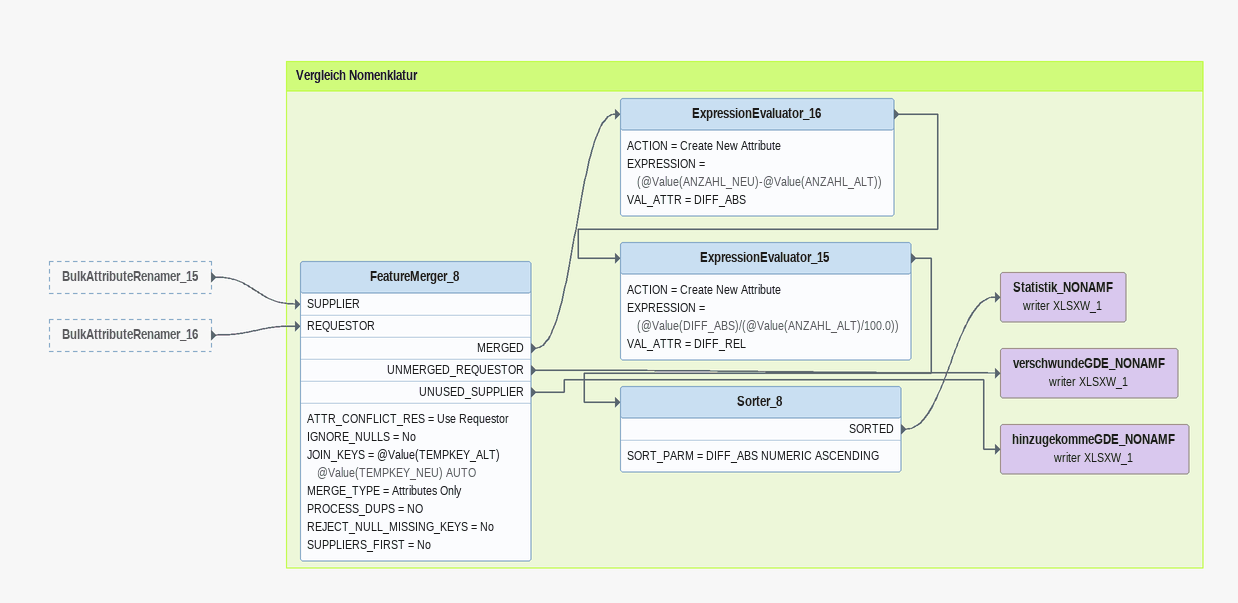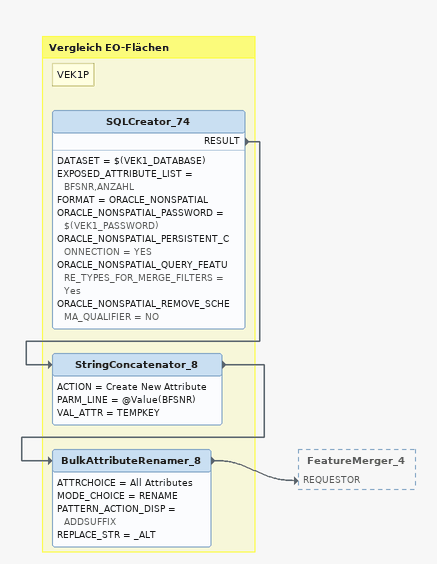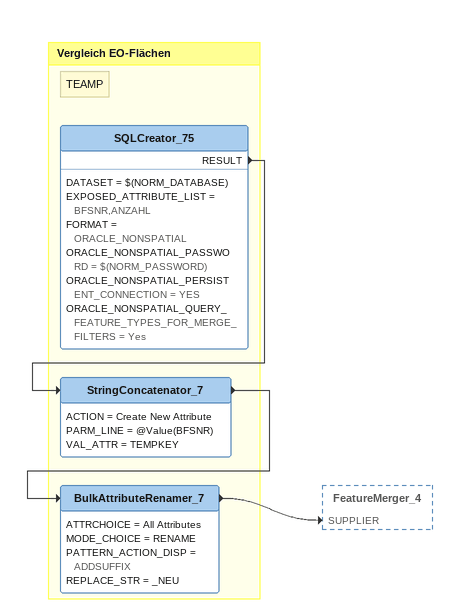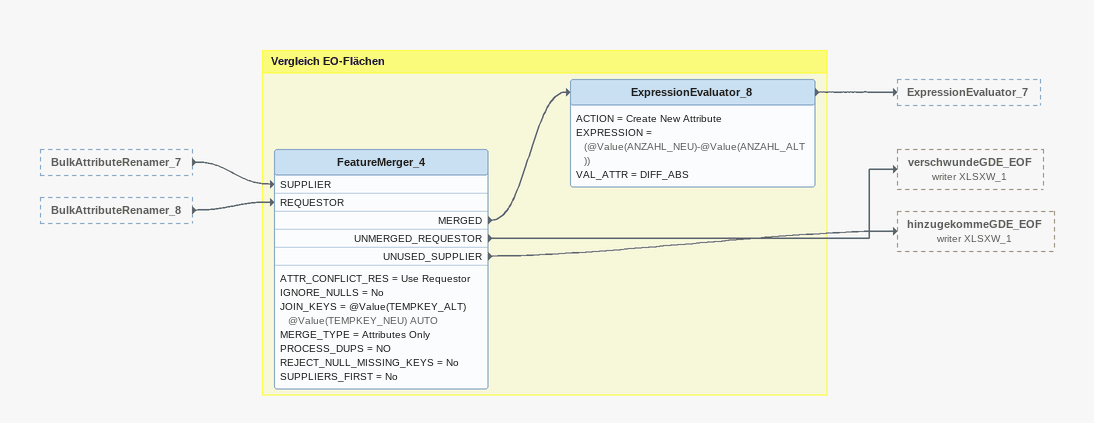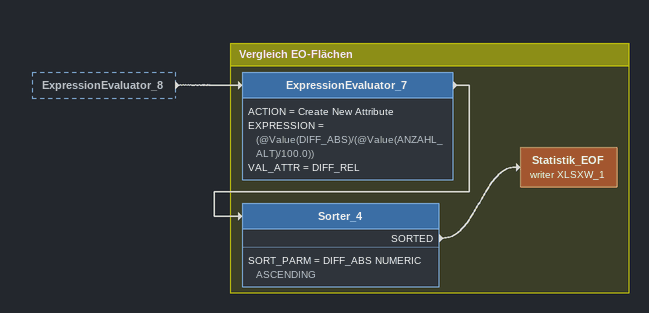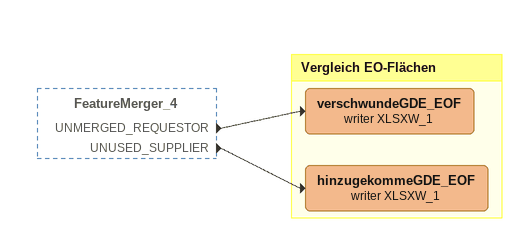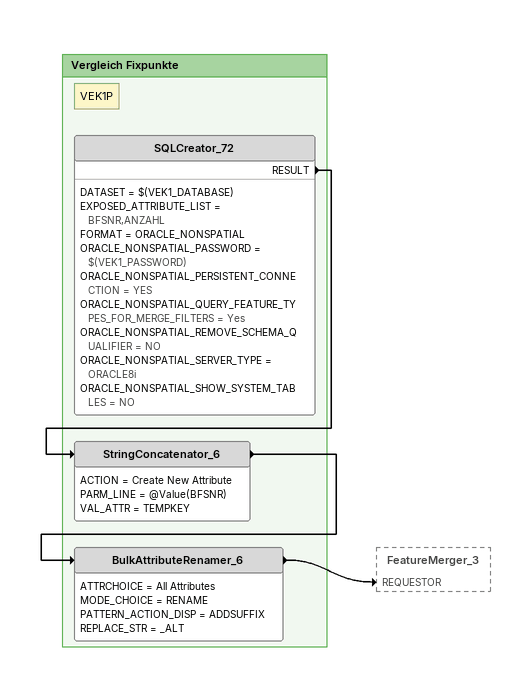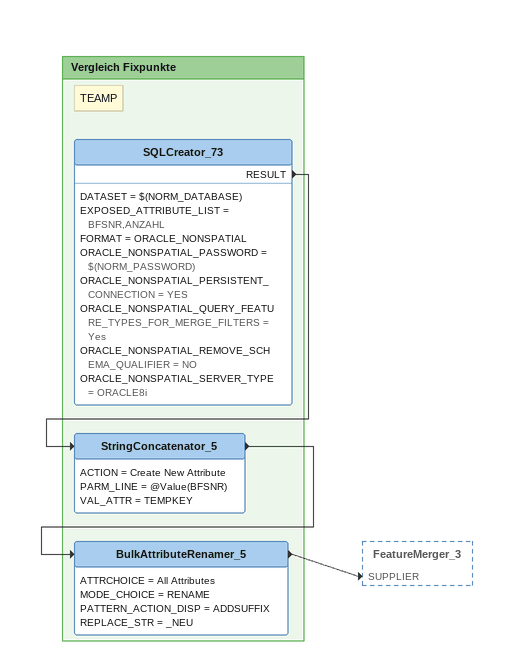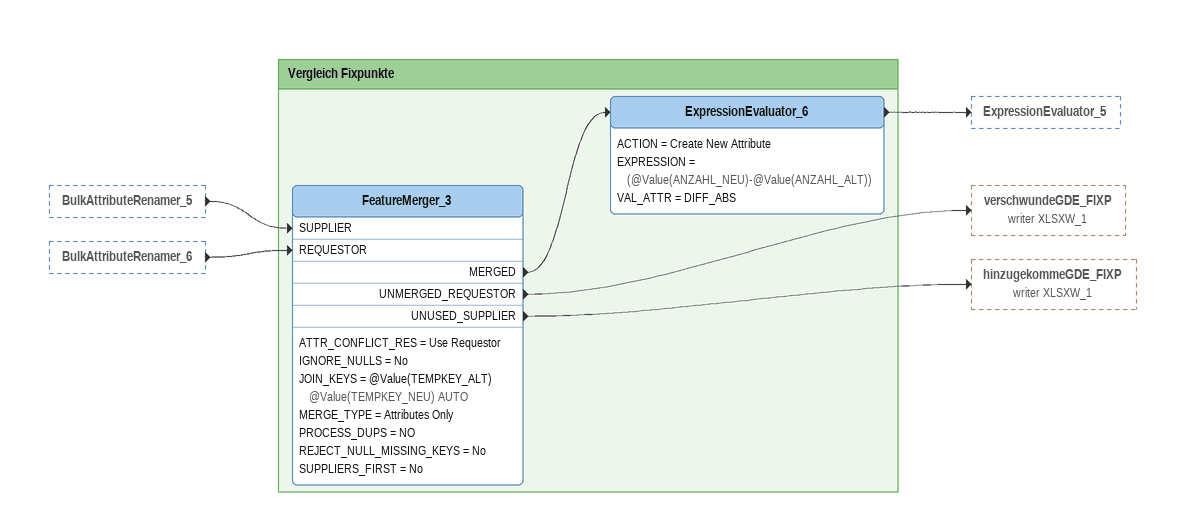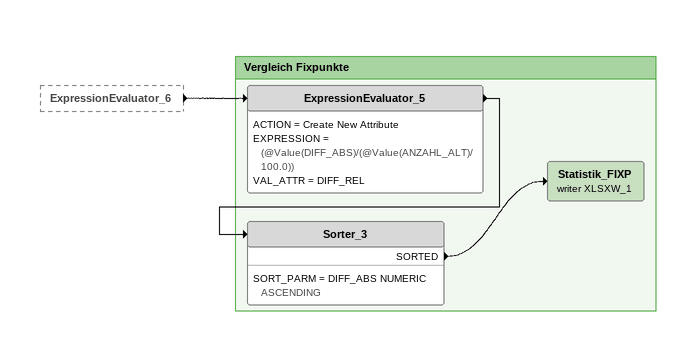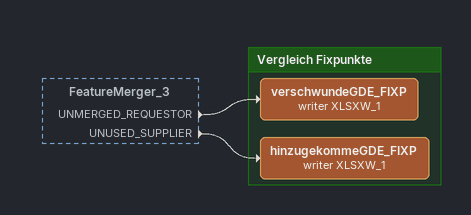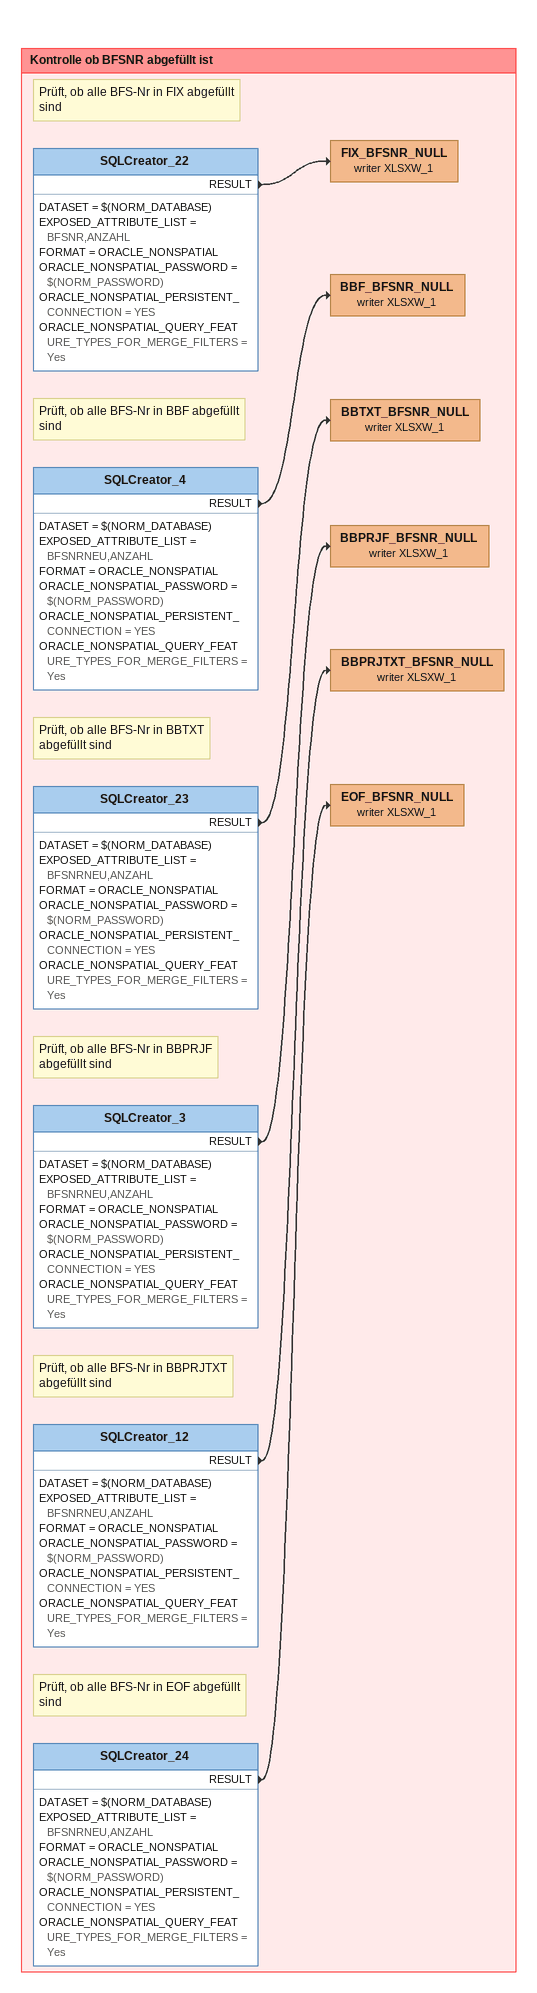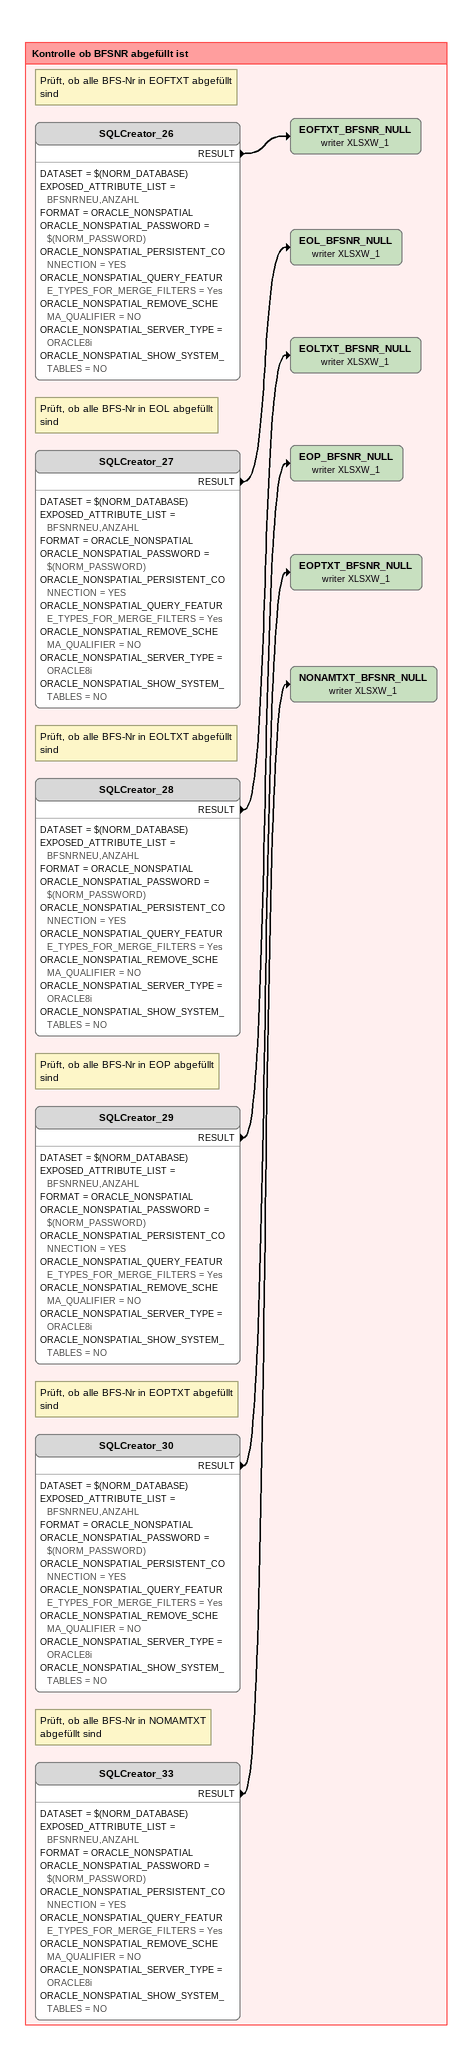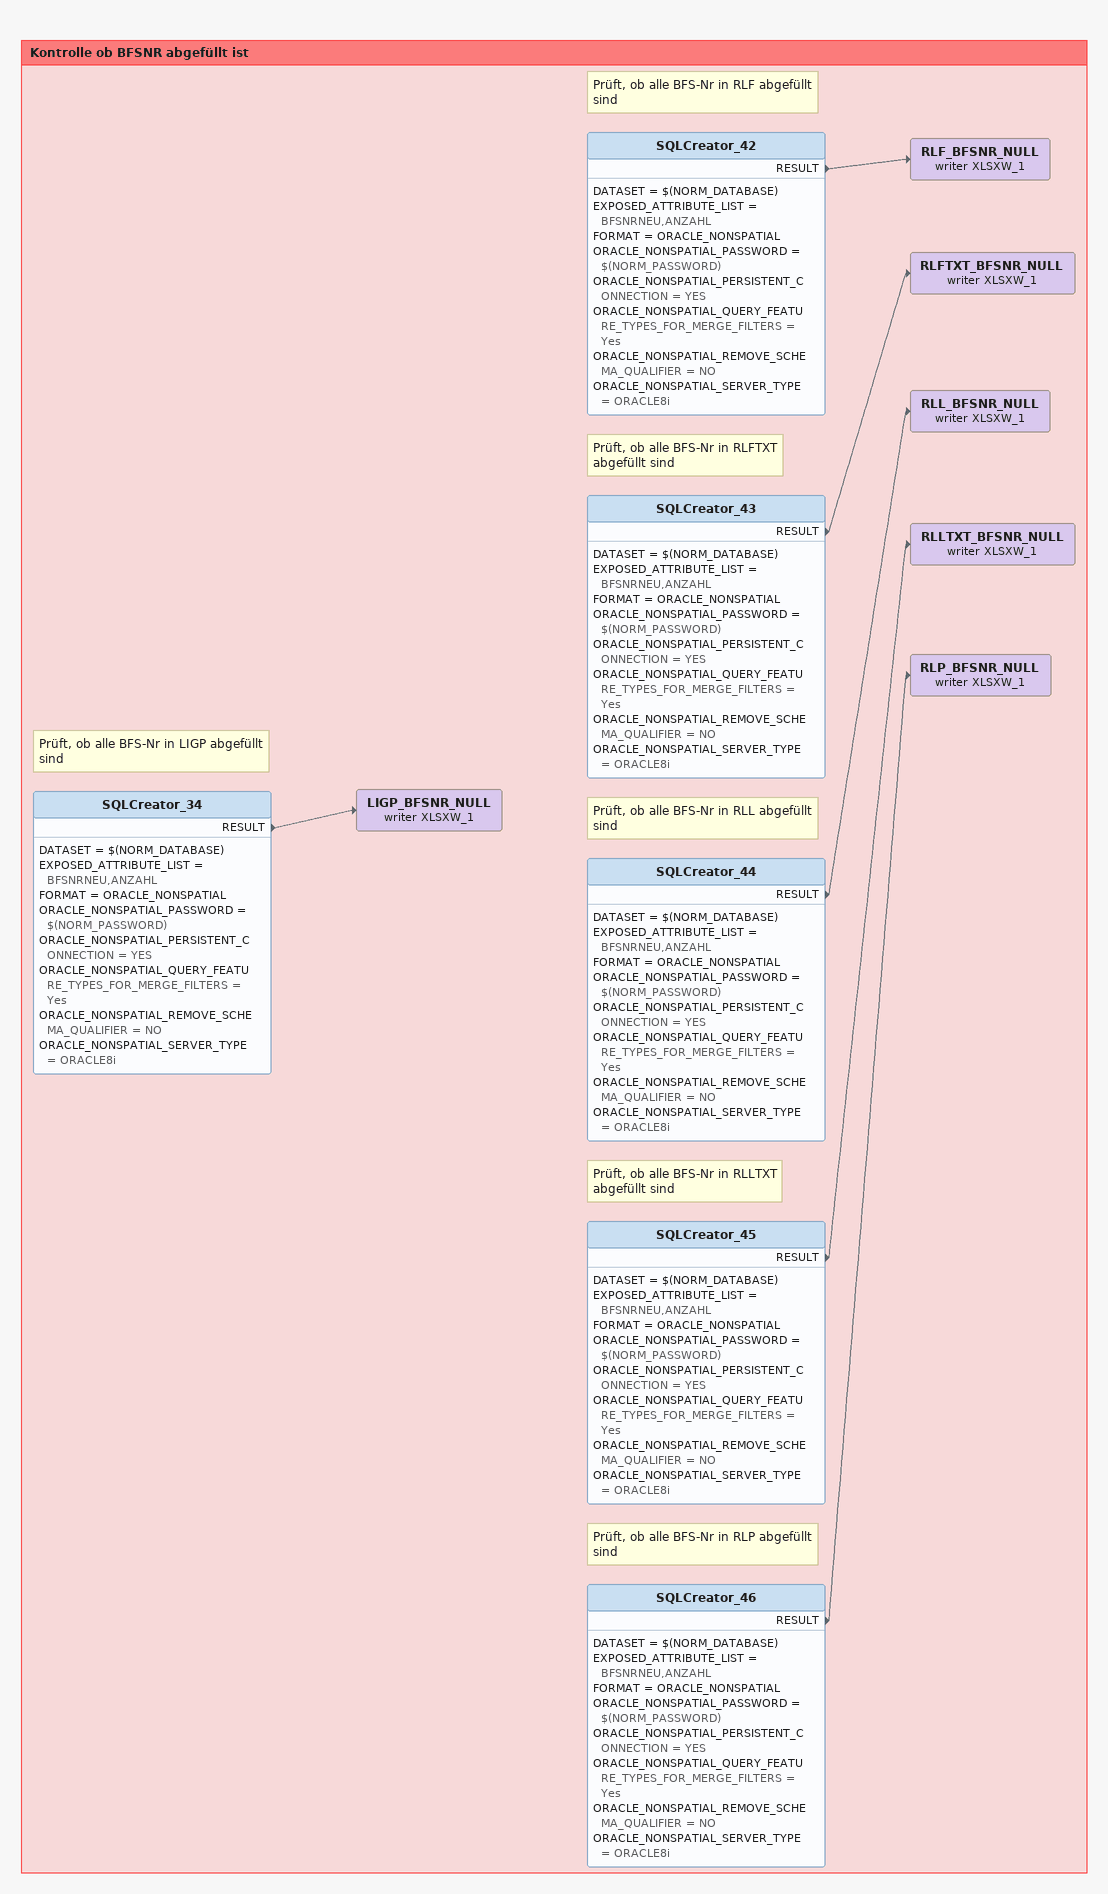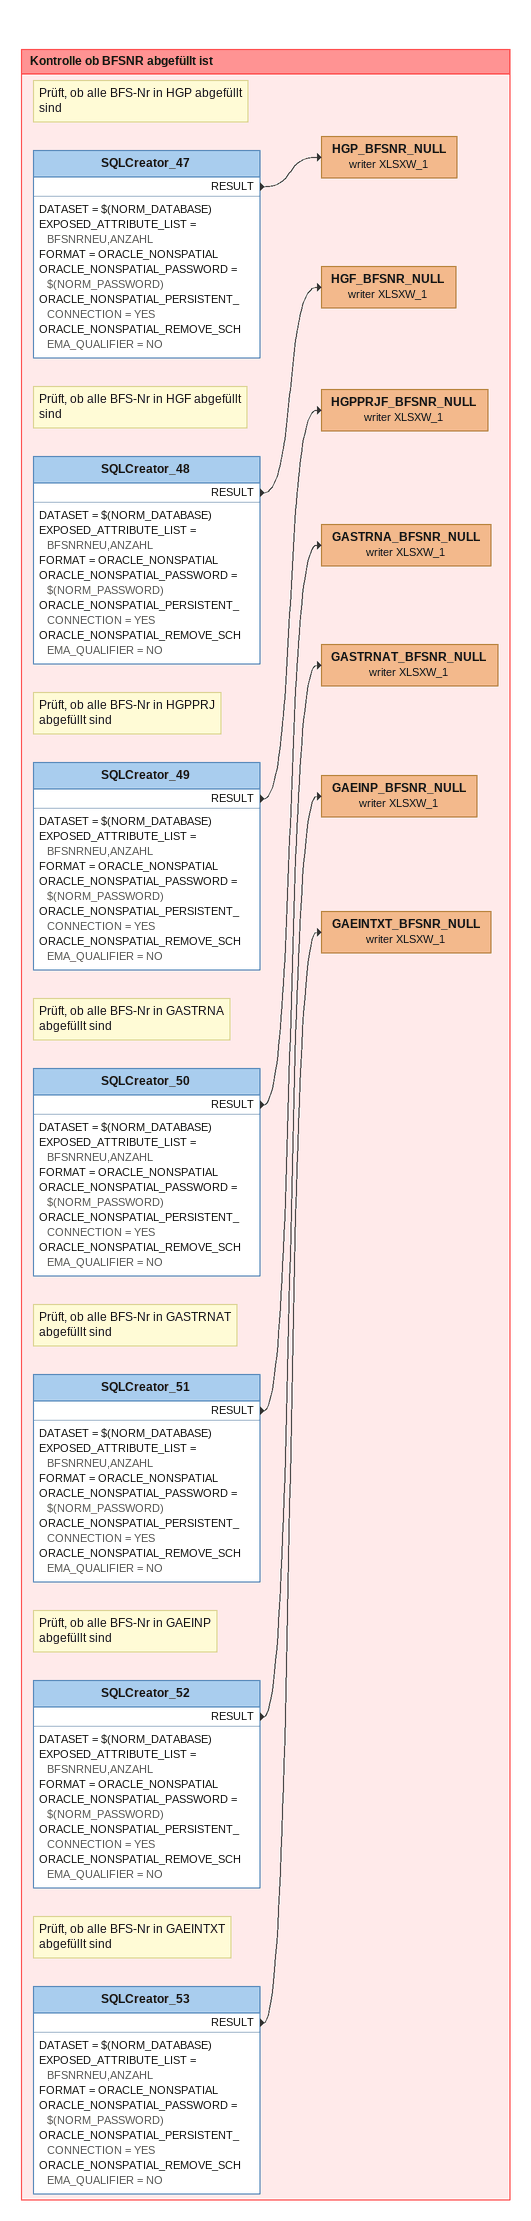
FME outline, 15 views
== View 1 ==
BulkAttributeRenamer_15 [outside]
    -> FeatureMerger_8 [SUPPLIER]
BulkAttributeRenamer_16 [outside]
    -> FeatureMerger_8 [REQUESTOR]

Bookmark: Vergleich Nomenklatur
FeatureMerger_8
    ATTR_CONFLICT_RES = Use Requestor
    IGNORE_NULLS = No
    JOIN_KEYS = @Value(TEMPKEY_ALT) @Value(TEMPKEY_NEU) AUTO
    MERGE_TYPE = Attributes Only
    PROCESS_DUPS = NO
    REJECT_NULL_MISSING_KEYS = No
    SUPPLIERS_FIRST = No
    MERGED -> ExpressionEvaluator_16
    UNMERGED_REQUESTOR -> verschwundeGDE_NONAMF (writer XLSXW_1)
    UNUSED_SUPPLIER -> hinzugekommeGDE_NONAMF (writer XLSXW_1)
ExpressionEvaluator_16
    ACTION = Create New Attribute
    EXPRESSION = (@Value(ANZAHL_NEU)-@Value(ANZAHL_ALT))
    VAL_ATTR = DIFF_ABS
    -> ExpressionEvaluator_15
ExpressionEvaluator_15
    ACTION = Create New Attribute
    EXPRESSION = (@Value(DIFF_ABS)/(@Value(ANZAHL_ALT)/100.0))
    VAL_ATTR = DIFF_REL
    -> Sorter_8
Sorter_8
    SORT_PARM = DIFF_ABS NUMERIC ASCENDING
    SORTED -> Statistik_NONAMF (writer XLSXW_1)
Statistik_NONAMF (writer XLSXW_1)
verschwundeGDE_NONAMF (writer XLSXW_1)
hinzugekommeGDE_NONAMF (writer XLSXW_1)

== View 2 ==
Bookmark: Vergleich EO-Flächen
Note: VEK1P
SQLCreator_74
    DATASET = $(VEK1_DATABASE)
    EXPOSED_ATTRIBUTE_LIST = BFSNR,ANZAHL
    FORMAT = ORACLE_NONSPATIAL
    ORACLE_NONSPATIAL_PASSWORD = $(VEK1_PASSWORD)
    ORACLE_NONSPATIAL_PERSISTENT_CONNECTION = YES
    ORACLE_NONSPATIAL_QUERY_FEATURE_TYPES_FOR_MERGE_FILTERS = Yes
    ORACLE_NONSPATIAL_REMOVE_SCHEMA_QUALIFIER = NO
    RESULT -> StringConcatenator_8
StringConcatenator_8
    ACTION = Create New Attribute
    PARM_LINE = @Value(BFSNR)
    VAL_ATTR = TEMPKEY
    -> BulkAttributeRenamer_8
BulkAttributeRenamer_8
    ATTRCHOICE = All Attributes
    MODE_CHOICE = RENAME
    PATTERN_ACTION_DISP = ADDSUFFIX
    REPLACE_STR = _ALT
    -> FeatureMerger_4 [REQUESTOR]

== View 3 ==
Bookmark: Vergleich EO-Flächen
Note: TEAMP
SQLCreator_75
    DATASET = $(NORM_DATABASE)
    EXPOSED_ATTRIBUTE_LIST = BFSNR,ANZAHL
    FORMAT = ORACLE_NONSPATIAL
    ORACLE_NONSPATIAL_PASSWORD = $(NORM_PASSWORD)
    ORACLE_NONSPATIAL_PERSISTENT_CONNECTION = YES
    ORACLE_NONSPATIAL_QUERY_FEATURE_TYPES_FOR_MERGE_FILTERS = Yes
    RESULT -> StringConcatenator_7
StringConcatenator_7
    ACTION = Create New Attribute
    PARM_LINE = @Value(BFSNR)
    VAL_ATTR = TEMPKEY
    -> BulkAttributeRenamer_7
BulkAttributeRenamer_7
    ATTRCHOICE = All Attributes
    MODE_CHOICE = RENAME
    PATTERN_ACTION_DISP = ADDSUFFIX
    REPLACE_STR = _NEU
    -> FeatureMerger_4 [SUPPLIER]

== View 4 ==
BulkAttributeRenamer_7 [outside]
    -> FeatureMerger_4 [SUPPLIER]
BulkAttributeRenamer_8 [outside]
    -> FeatureMerger_4 [REQUESTOR]

Bookmark: Vergleich EO-Flächen
FeatureMerger_4
    ATTR_CONFLICT_RES = Use Requestor
    IGNORE_NULLS = No
    JOIN_KEYS = @Value(TEMPKEY_ALT) @Value(TEMPKEY_NEU) AUTO
    MERGE_TYPE = Attributes Only
    PROCESS_DUPS = NO
    REJECT_NULL_MISSING_KEYS = No
    SUPPLIERS_FIRST = No
    MERGED -> ExpressionEvaluator_8
    UNMERGED_REQUESTOR -> verschwundeGDE_EOF (writer XLSXW_1)
    UNUSED_SUPPLIER -> hinzugekommeGDE_EOF (writer XLSXW_1)
ExpressionEvaluator_8
    ACTION = Create New Attribute
    EXPRESSION = (@Value(ANZAHL_NEU)-@Value(ANZAHL_ALT))
    VAL_ATTR = DIFF_ABS
    -> ExpressionEvaluator_7

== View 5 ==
ExpressionEvaluator_8 [outside]
    -> ExpressionEvaluator_7

Bookmark: Vergleich EO-Flächen
ExpressionEvaluator_7
    ACTION = Create New Attribute
    EXPRESSION = (@Value(DIFF_ABS)/(@Value(ANZAHL_ALT)/100.0))
    VAL_ATTR = DIFF_REL
    -> Sorter_4
Sorter_4
    SORT_PARM = DIFF_ABS NUMERIC ASCENDING
    SORTED -> Statistik_EOF (writer XLSXW_1)
Statistik_EOF (writer XLSXW_1)

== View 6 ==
FeatureMerger_4 [outside]
    UNMERGED_REQUESTOR -> verschwundeGDE_EOF (writer XLSXW_1)
    UNUSED_SUPPLIER -> hinzugekommeGDE_EOF (writer XLSXW_1)

Bookmark: Vergleich EO-Flächen
verschwundeGDE_EOF (writer XLSXW_1)
hinzugekommeGDE_EOF (writer XLSXW_1)

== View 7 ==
Bookmark: Vergleich Fixpunkte
Note: VEK1P
SQLCreator_72
    DATASET = $(VEK1_DATABASE)
    EXPOSED_ATTRIBUTE_LIST = BFSNR,ANZAHL
    FORMAT = ORACLE_NONSPATIAL
    ORACLE_NONSPATIAL_PASSWORD = $(VEK1_PASSWORD)
    ORACLE_NONSPATIAL_PERSISTENT_CONNECTION = YES
    ORACLE_NONSPATIAL_QUERY_FEATURE_TYPES_FOR_MERGE_FILTERS = Yes
    ORACLE_NONSPATIAL_REMOVE_SCHEMA_QUALIFIER = NO
    ORACLE_NONSPATIAL_SERVER_TYPE = ORACLE8i
    ORACLE_NONSPATIAL_SHOW_SYSTEM_TABLES = NO
    RESULT -> StringConcatenator_6
StringConcatenator_6
    ACTION = Create New Attribute
    PARM_LINE = @Value(BFSNR)
    VAL_ATTR = TEMPKEY
    -> BulkAttributeRenamer_6
BulkAttributeRenamer_6
    ATTRCHOICE = All Attributes
    MODE_CHOICE = RENAME
    PATTERN_ACTION_DISP = ADDSUFFIX
    REPLACE_STR = _ALT
    -> FeatureMerger_3 [REQUESTOR]

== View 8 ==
Bookmark: Vergleich Fixpunkte
Note: TEAMP
SQLCreator_73
    DATASET = $(NORM_DATABASE)
    EXPOSED_ATTRIBUTE_LIST = BFSNR,ANZAHL
    FORMAT = ORACLE_NONSPATIAL
    ORACLE_NONSPATIAL_PASSWORD = $(NORM_PASSWORD)
    ORACLE_NONSPATIAL_PERSISTENT_CONNECTION = YES
    ORACLE_NONSPATIAL_QUERY_FEATURE_TYPES_FOR_MERGE_FILTERS = Yes
    ORACLE_NONSPATIAL_REMOVE_SCHEMA_QUALIFIER = NO
    ORACLE_NONSPATIAL_SERVER_TYPE = ORACLE8i
    RESULT -> StringConcatenator_5
StringConcatenator_5
    ACTION = Create New Attribute
    PARM_LINE = @Value(BFSNR)
    VAL_ATTR = TEMPKEY
    -> BulkAttributeRenamer_5
BulkAttributeRenamer_5
    ATTRCHOICE = All Attributes
    MODE_CHOICE = RENAME
    PATTERN_ACTION_DISP = ADDSUFFIX
    REPLACE_STR = _NEU
    -> FeatureMerger_3 [SUPPLIER]

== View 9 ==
BulkAttributeRenamer_5 [outside]
    -> FeatureMerger_3 [SUPPLIER]
BulkAttributeRenamer_6 [outside]
    -> FeatureMerger_3 [REQUESTOR]

Bookmark: Vergleich Fixpunkte
FeatureMerger_3
    ATTR_CONFLICT_RES = Use Requestor
    IGNORE_NULLS = No
    JOIN_KEYS = @Value(TEMPKEY_ALT) @Value(TEMPKEY_NEU) AUTO
    MERGE_TYPE = Attributes Only
    PROCESS_DUPS = NO
    REJECT_NULL_MISSING_KEYS = No
    SUPPLIERS_FIRST = No
    MERGED -> ExpressionEvaluator_6
    UNMERGED_REQUESTOR -> verschwundeGDE_FIXP (writer XLSXW_1)
    UNUSED_SUPPLIER -> hinzugekommeGDE_FIXP (writer XLSXW_1)
ExpressionEvaluator_6
    ACTION = Create New Attribute
    EXPRESSION = (@Value(ANZAHL_NEU)-@Value(ANZAHL_ALT))
    VAL_ATTR = DIFF_ABS
    -> ExpressionEvaluator_5

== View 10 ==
ExpressionEvaluator_6 [outside]
    -> ExpressionEvaluator_5

Bookmark: Vergleich Fixpunkte
ExpressionEvaluator_5
    ACTION = Create New Attribute
    EXPRESSION = (@Value(DIFF_ABS)/(@Value(ANZAHL_ALT)/100.0))
    VAL_ATTR = DIFF_REL
    -> Sorter_3
Sorter_3
    SORT_PARM = DIFF_ABS NUMERIC ASCENDING
    SORTED -> Statistik_FIXP (writer XLSXW_1)
Statistik_FIXP (writer XLSXW_1)

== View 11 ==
FeatureMerger_3 [outside]
    UNMERGED_REQUESTOR -> verschwundeGDE_FIXP (writer XLSXW_1)
    UNUSED_SUPPLIER -> hinzugekommeGDE_FIXP (writer XLSXW_1)

Bookmark: Vergleich Fixpunkte
verschwundeGDE_FIXP (writer XLSXW_1)
hinzugekommeGDE_FIXP (writer XLSXW_1)

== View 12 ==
Bookmark: Kontrolle ob BFSNR abgefüllt ist
Note: Prüft, ob alle BFS-Nr in FIX abgefüllt sind
SQLCreator_22
    DATASET = $(NORM_DATABASE)
    EXPOSED_ATTRIBUTE_LIST = BFSNR,ANZAHL
    FORMAT = ORACLE_NONSPATIAL
    ORACLE_NONSPATIAL_PASSWORD = $(NORM_PASSWORD)
    ORACLE_NONSPATIAL_PERSISTENT_CONNECTION = YES
    ORACLE_NONSPATIAL_QUERY_FEATURE_TYPES_FOR_MERGE_FILTERS = Yes
    RESULT -> FIX_BFSNR_NULL (writer XLSXW_1)
FIX_BFSNR_NULL (writer XLSXW_1)
Note: Prüft, ob alle BFS-Nr in BBF abgefüllt sind
SQLCreator_4
    DATASET = $(NORM_DATABASE)
    EXPOSED_ATTRIBUTE_LIST = BFSNRNEU,ANZAHL
    FORMAT = ORACLE_NONSPATIAL
    ORACLE_NONSPATIAL_PASSWORD = $(NORM_PASSWORD)
    ORACLE_NONSPATIAL_PERSISTENT_CONNECTION = YES
    ORACLE_NONSPATIAL_QUERY_FEATURE_TYPES_FOR_MERGE_FILTERS = Yes
    RESULT -> BBF_BFSNR_NULL (writer XLSXW_1)
BBF_BFSNR_NULL (writer XLSXW_1)
Note: Prüft, ob alle BFS-Nr in BBTXT abgefüllt sind
SQLCreator_23
    DATASET = $(NORM_DATABASE)
    EXPOSED_ATTRIBUTE_LIST = BFSNRNEU,ANZAHL
    FORMAT = ORACLE_NONSPATIAL
    ORACLE_NONSPATIAL_PASSWORD = $(NORM_PASSWORD)
    ORACLE_NONSPATIAL_PERSISTENT_CONNECTION = YES
    ORACLE_NONSPATIAL_QUERY_FEATURE_TYPES_FOR_MERGE_FILTERS = Yes
    RESULT -> BBTXT_BFSNR_NULL (writer XLSXW_1)
BBTXT_BFSNR_NULL (writer XLSXW_1)
Note: Prüft, ob alle BFS-Nr in BBPRJF abgefüllt sind
SQLCreator_3
    DATASET = $(NORM_DATABASE)
    EXPOSED_ATTRIBUTE_LIST = BFSNRNEU,ANZAHL
    FORMAT = ORACLE_NONSPATIAL
    ORACLE_NONSPATIAL_PASSWORD = $(NORM_PASSWORD)
    ORACLE_NONSPATIAL_PERSISTENT_CONNECTION = YES
    ORACLE_NONSPATIAL_QUERY_FEATURE_TYPES_FOR_MERGE_FILTERS = Yes
    RESULT -> BBPRJF_BFSNR_NULL (writer XLSXW_1)
BBPRJF_BFSNR_NULL (writer XLSXW_1)
Note: Prüft, ob alle BFS-Nr in BBPRJTXT abgefüllt sind
SQLCreator_12
    DATASET = $(NORM_DATABASE)
    EXPOSED_ATTRIBUTE_LIST = BFSNRNEU,ANZAHL
    FORMAT = ORACLE_NONSPATIAL
    ORACLE_NONSPATIAL_PASSWORD = $(NORM_PASSWORD)
    ORACLE_NONSPATIAL_PERSISTENT_CONNECTION = YES
    ORACLE_NONSPATIAL_QUERY_FEATURE_TYPES_FOR_MERGE_FILTERS = Yes
    RESULT -> BBPRJTXT_BFSNR_NULL (writer XLSXW_1)
BBPRJTXT_BFSNR_NULL (writer XLSXW_1)
Note: Prüft, ob alle BFS-Nr in EOF abgefüllt sind
SQLCreator_24
    DATASET = $(NORM_DATABASE)
    EXPOSED_ATTRIBUTE_LIST = BFSNRNEU,ANZAHL
    FORMAT = ORACLE_NONSPATIAL
    ORACLE_NONSPATIAL_PASSWORD = $(NORM_PASSWORD)
    ORACLE_NONSPATIAL_PERSISTENT_CONNECTION = YES
    ORACLE_NONSPATIAL_QUERY_FEATURE_TYPES_FOR_MERGE_FILTERS = Yes
    RESULT -> EOF_BFSNR_NULL (writer XLSXW_1)
EOF_BFSNR_NULL (writer XLSXW_1)

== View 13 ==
Bookmark: Kontrolle ob BFSNR abgefüllt ist
Note: Prüft, ob alle BFS-Nr in EOFTXT abgefüllt sind
SQLCreator_26
    DATASET = $(NORM_DATABASE)
    EXPOSED_ATTRIBUTE_LIST = BFSNRNEU,ANZAHL
    FORMAT = ORACLE_NONSPATIAL
    ORACLE_NONSPATIAL_PASSWORD = $(NORM_PASSWORD)
    ORACLE_NONSPATIAL_PERSISTENT_CONNECTION = YES
    ORACLE_NONSPATIAL_QUERY_FEATURE_TYPES_FOR_MERGE_FILTERS = Yes
    ORACLE_NONSPATIAL_REMOVE_SCHEMA_QUALIFIER = NO
    ORACLE_NONSPATIAL_SERVER_TYPE = ORACLE8i
    ORACLE_NONSPATIAL_SHOW_SYSTEM_TABLES = NO
    RESULT -> EOFTXT_BFSNR_NULL (writer XLSXW_1)
EOFTXT_BFSNR_NULL (writer XLSXW_1)
Note: Prüft, ob alle BFS-Nr in EOL abgefüllt sind
SQLCreator_27
    DATASET = $(NORM_DATABASE)
    EXPOSED_ATTRIBUTE_LIST = BFSNRNEU,ANZAHL
    FORMAT = ORACLE_NONSPATIAL
    ORACLE_NONSPATIAL_PASSWORD = $(NORM_PASSWORD)
    ORACLE_NONSPATIAL_PERSISTENT_CONNECTION = YES
    ORACLE_NONSPATIAL_QUERY_FEATURE_TYPES_FOR_MERGE_FILTERS = Yes
    ORACLE_NONSPATIAL_REMOVE_SCHEMA_QUALIFIER = NO
    ORACLE_NONSPATIAL_SERVER_TYPE = ORACLE8i
    ORACLE_NONSPATIAL_SHOW_SYSTEM_TABLES = NO
    RESULT -> EOL_BFSNR_NULL (writer XLSXW_1)
EOL_BFSNR_NULL (writer XLSXW_1)
Note: Prüft, ob alle BFS-Nr in EOLTXT abgefüllt sind
SQLCreator_28
    DATASET = $(NORM_DATABASE)
    EXPOSED_ATTRIBUTE_LIST = BFSNRNEU,ANZAHL
    FORMAT = ORACLE_NONSPATIAL
    ORACLE_NONSPATIAL_PASSWORD = $(NORM_PASSWORD)
    ORACLE_NONSPATIAL_PERSISTENT_CONNECTION = YES
    ORACLE_NONSPATIAL_QUERY_FEATURE_TYPES_FOR_MERGE_FILTERS = Yes
    ORACLE_NONSPATIAL_REMOVE_SCHEMA_QUALIFIER = NO
    ORACLE_NONSPATIAL_SERVER_TYPE = ORACLE8i
    ORACLE_NONSPATIAL_SHOW_SYSTEM_TABLES = NO
    RESULT -> EOLTXT_BFSNR_NULL (writer XLSXW_1)
EOLTXT_BFSNR_NULL (writer XLSXW_1)
Note: Prüft, ob alle BFS-Nr in EOP abgefüllt sind
SQLCreator_29
    DATASET = $(NORM_DATABASE)
    EXPOSED_ATTRIBUTE_LIST = BFSNRNEU,ANZAHL
    FORMAT = ORACLE_NONSPATIAL
    ORACLE_NONSPATIAL_PASSWORD = $(NORM_PASSWORD)
    ORACLE_NONSPATIAL_PERSISTENT_CONNECTION = YES
    ORACLE_NONSPATIAL_QUERY_FEATURE_TYPES_FOR_MERGE_FILTERS = Yes
    ORACLE_NONSPATIAL_REMOVE_SCHEMA_QUALIFIER = NO
    ORACLE_NONSPATIAL_SERVER_TYPE = ORACLE8i
    ORACLE_NONSPATIAL_SHOW_SYSTEM_TABLES = NO
    RESULT -> EOP_BFSNR_NULL (writer XLSXW_1)
EOP_BFSNR_NULL (writer XLSXW_1)
Note: Prüft, ob alle BFS-Nr in EOPTXT abgefüllt sind
SQLCreator_30
    DATASET = $(NORM_DATABASE)
    EXPOSED_ATTRIBUTE_LIST = BFSNRNEU,ANZAHL
    FORMAT = ORACLE_NONSPATIAL
    ORACLE_NONSPATIAL_PASSWORD = $(NORM_PASSWORD)
    ORACLE_NONSPATIAL_PERSISTENT_CONNECTION = YES
    ORACLE_NONSPATIAL_QUERY_FEATURE_TYPES_FOR_MERGE_FILTERS = Yes
    ORACLE_NONSPATIAL_REMOVE_SCHEMA_QUALIFIER = NO
    ORACLE_NONSPATIAL_SERVER_TYPE = ORACLE8i
    ORACLE_NONSPATIAL_SHOW_SYSTEM_TABLES = NO
    RESULT -> EOPTXT_BFSNR_NULL (writer XLSXW_1)
EOPTXT_BFSNR_NULL (writer XLSXW_1)
Note: Prüft, ob alle BFS-Nr in NOMAMTXT abgefüllt sind
SQLCreator_33
    DATASET = $(NORM_DATABASE)
    EXPOSED_ATTRIBUTE_LIST = BFSNRNEU,ANZAHL
    FORMAT = ORACLE_NONSPATIAL
    ORACLE_NONSPATIAL_PASSWORD = $(NORM_PASSWORD)
    ORACLE_NONSPATIAL_PERSISTENT_CONNECTION = YES
    ORACLE_NONSPATIAL_QUERY_FEATURE_TYPES_FOR_MERGE_FILTERS = Yes
    ORACLE_NONSPATIAL_REMOVE_SCHEMA_QUALIFIER = NO
    ORACLE_NONSPATIAL_SERVER_TYPE = ORACLE8i
    ORACLE_NONSPATIAL_SHOW_SYSTEM_TABLES = NO
    RESULT -> NONAMTXT_BFSNR_NULL (writer XLSXW_1)
NONAMTXT_BFSNR_NULL (writer XLSXW_1)

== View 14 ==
Bookmark: Kontrolle ob BFSNR abgefüllt ist
Note: Prüft, ob alle BFS-Nr in LIGP abgefüllt sind
SQLCreator_34
    DATASET = $(NORM_DATABASE)
    EXPOSED_ATTRIBUTE_LIST = BFSNRNEU,ANZAHL
    FORMAT = ORACLE_NONSPATIAL
    ORACLE_NONSPATIAL_PASSWORD = $(NORM_PASSWORD)
    ORACLE_NONSPATIAL_PERSISTENT_CONNECTION = YES
    ORACLE_NONSPATIAL_QUERY_FEATURE_TYPES_FOR_MERGE_FILTERS = Yes
    ORACLE_NONSPATIAL_REMOVE_SCHEMA_QUALIFIER = NO
    ORACLE_NONSPATIAL_SERVER_TYPE = ORACLE8i
    RESULT -> LIGP_BFSNR_NULL (writer XLSXW_1)
LIGP_BFSNR_NULL (writer XLSXW_1)
Note: Prüft, ob alle BFS-Nr in RLF abgefüllt sind
SQLCreator_42
    DATASET = $(NORM_DATABASE)
    EXPOSED_ATTRIBUTE_LIST = BFSNRNEU,ANZAHL
    FORMAT = ORACLE_NONSPATIAL
    ORACLE_NONSPATIAL_PASSWORD = $(NORM_PASSWORD)
    ORACLE_NONSPATIAL_PERSISTENT_CONNECTION = YES
    ORACLE_NONSPATIAL_QUERY_FEATURE_TYPES_FOR_MERGE_FILTERS = Yes
    ORACLE_NONSPATIAL_REMOVE_SCHEMA_QUALIFIER = NO
    ORACLE_NONSPATIAL_SERVER_TYPE = ORACLE8i
    RESULT -> RLF_BFSNR_NULL (writer XLSXW_1)
RLF_BFSNR_NULL (writer XLSXW_1)
Note: Prüft, ob alle BFS-Nr in RLFTXT abgefüllt sind
SQLCreator_43
    DATASET = $(NORM_DATABASE)
    EXPOSED_ATTRIBUTE_LIST = BFSNRNEU,ANZAHL
    FORMAT = ORACLE_NONSPATIAL
    ORACLE_NONSPATIAL_PASSWORD = $(NORM_PASSWORD)
    ORACLE_NONSPATIAL_PERSISTENT_CONNECTION = YES
    ORACLE_NONSPATIAL_QUERY_FEATURE_TYPES_FOR_MERGE_FILTERS = Yes
    ORACLE_NONSPATIAL_REMOVE_SCHEMA_QUALIFIER = NO
    ORACLE_NONSPATIAL_SERVER_TYPE = ORACLE8i
    RESULT -> RLFTXT_BFSNR_NULL (writer XLSXW_1)
RLFTXT_BFSNR_NULL (writer XLSXW_1)
Note: Prüft, ob alle BFS-Nr in RLL abgefüllt sind
SQLCreator_44
    DATASET = $(NORM_DATABASE)
    EXPOSED_ATTRIBUTE_LIST = BFSNRNEU,ANZAHL
    FORMAT = ORACLE_NONSPATIAL
    ORACLE_NONSPATIAL_PASSWORD = $(NORM_PASSWORD)
    ORACLE_NONSPATIAL_PERSISTENT_CONNECTION = YES
    ORACLE_NONSPATIAL_QUERY_FEATURE_TYPES_FOR_MERGE_FILTERS = Yes
    ORACLE_NONSPATIAL_REMOVE_SCHEMA_QUALIFIER = NO
    ORACLE_NONSPATIAL_SERVER_TYPE = ORACLE8i
    RESULT -> RLL_BFSNR_NULL (writer XLSXW_1)
RLL_BFSNR_NULL (writer XLSXW_1)
Note: Prüft, ob alle BFS-Nr in RLLTXT abgefüllt sind
SQLCreator_45
    DATASET = $(NORM_DATABASE)
    EXPOSED_ATTRIBUTE_LIST = BFSNRNEU,ANZAHL
    FORMAT = ORACLE_NONSPATIAL
    ORACLE_NONSPATIAL_PASSWORD = $(NORM_PASSWORD)
    ORACLE_NONSPATIAL_PERSISTENT_CONNECTION = YES
    ORACLE_NONSPATIAL_QUERY_FEATURE_TYPES_FOR_MERGE_FILTERS = Yes
    ORACLE_NONSPATIAL_REMOVE_SCHEMA_QUALIFIER = NO
    ORACLE_NONSPATIAL_SERVER_TYPE = ORACLE8i
    RESULT -> RLLTXT_BFSNR_NULL (writer XLSXW_1)
RLLTXT_BFSNR_NULL (writer XLSXW_1)
Note: Prüft, ob alle BFS-Nr in RLP abgefüllt sind
SQLCreator_46
    DATASET = $(NORM_DATABASE)
    EXPOSED_ATTRIBUTE_LIST = BFSNRNEU,ANZAHL
    FORMAT = ORACLE_NONSPATIAL
    ORACLE_NONSPATIAL_PASSWORD = $(NORM_PASSWORD)
    ORACLE_NONSPATIAL_PERSISTENT_CONNECTION = YES
    ORACLE_NONSPATIAL_QUERY_FEATURE_TYPES_FOR_MERGE_FILTERS = Yes
    ORACLE_NONSPATIAL_REMOVE_SCHEMA_QUALIFIER = NO
    ORACLE_NONSPATIAL_SERVER_TYPE = ORACLE8i
    RESULT -> RLP_BFSNR_NULL (writer XLSXW_1)
RLP_BFSNR_NULL (writer XLSXW_1)

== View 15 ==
Bookmark: Kontrolle ob BFSNR abgefüllt ist
Note: Prüft, ob alle BFS-Nr in HGP abgefüllt sind
SQLCreator_47
    DATASET = $(NORM_DATABASE)
    EXPOSED_ATTRIBUTE_LIST = BFSNRNEU,ANZAHL
    FORMAT = ORACLE_NONSPATIAL
    ORACLE_NONSPATIAL_PASSWORD = $(NORM_PASSWORD)
    ORACLE_NONSPATIAL_PERSISTENT_CONNECTION = YES
    ORACLE_NONSPATIAL_REMOVE_SCHEMA_QUALIFIER = NO
    RESULT -> HGP_BFSNR_NULL (writer XLSXW_1)
HGP_BFSNR_NULL (writer XLSXW_1)
Note: Prüft, ob alle BFS-Nr in HGF abgefüllt sind
SQLCreator_48
    DATASET = $(NORM_DATABASE)
    EXPOSED_ATTRIBUTE_LIST = BFSNRNEU,ANZAHL
    FORMAT = ORACLE_NONSPATIAL
    ORACLE_NONSPATIAL_PASSWORD = $(NORM_PASSWORD)
    ORACLE_NONSPATIAL_PERSISTENT_CONNECTION = YES
    ORACLE_NONSPATIAL_REMOVE_SCHEMA_QUALIFIER = NO
    RESULT -> HGF_BFSNR_NULL (writer XLSXW_1)
HGF_BFSNR_NULL (writer XLSXW_1)
Note: Prüft, ob alle BFS-Nr in HGPPRJ abgefüllt sind
SQLCreator_49
    DATASET = $(NORM_DATABASE)
    EXPOSED_ATTRIBUTE_LIST = BFSNRNEU,ANZAHL
    FORMAT = ORACLE_NONSPATIAL
    ORACLE_NONSPATIAL_PASSWORD = $(NORM_PASSWORD)
    ORACLE_NONSPATIAL_PERSISTENT_CONNECTION = YES
    ORACLE_NONSPATIAL_REMOVE_SCHEMA_QUALIFIER = NO
    RESULT -> HGPPRJF_BFSNR_NULL (writer XLSXW_1)
HGPPRJF_BFSNR_NULL (writer XLSXW_1)
Note: Prüft, ob alle BFS-Nr in GASTRNA abgefüllt sind
SQLCreator_50
    DATASET = $(NORM_DATABASE)
    EXPOSED_ATTRIBUTE_LIST = BFSNRNEU,ANZAHL
    FORMAT = ORACLE_NONSPATIAL
    ORACLE_NONSPATIAL_PASSWORD = $(NORM_PASSWORD)
    ORACLE_NONSPATIAL_PERSISTENT_CONNECTION = YES
    ORACLE_NONSPATIAL_REMOVE_SCHEMA_QUALIFIER = NO
    RESULT -> GASTRNA_BFSNR_NULL (writer XLSXW_1)
GASTRNA_BFSNR_NULL (writer XLSXW_1)
Note: Prüft, ob alle BFS-Nr in GASTRNAT abgefüllt sind
SQLCreator_51
    DATASET = $(NORM_DATABASE)
    EXPOSED_ATTRIBUTE_LIST = BFSNRNEU,ANZAHL
    FORMAT = ORACLE_NONSPATIAL
    ORACLE_NONSPATIAL_PASSWORD = $(NORM_PASSWORD)
    ORACLE_NONSPATIAL_PERSISTENT_CONNECTION = YES
    ORACLE_NONSPATIAL_REMOVE_SCHEMA_QUALIFIER = NO
    RESULT -> GASTRNAT_BFSNR_NULL (writer XLSXW_1)
GASTRNAT_BFSNR_NULL (writer XLSXW_1)
Note: Prüft, ob alle BFS-Nr in GAEINP abgefüllt sind
SQLCreator_52
    DATASET = $(NORM_DATABASE)
    EXPOSED_ATTRIBUTE_LIST = BFSNRNEU,ANZAHL
    FORMAT = ORACLE_NONSPATIAL
    ORACLE_NONSPATIAL_PASSWORD = $(NORM_PASSWORD)
    ORACLE_NONSPATIAL_PERSISTENT_CONNECTION = YES
    ORACLE_NONSPATIAL_REMOVE_SCHEMA_QUALIFIER = NO
    RESULT -> GAEINP_BFSNR_NULL (writer XLSXW_1)
GAEINP_BFSNR_NULL (writer XLSXW_1)
Note: Prüft, ob alle BFS-Nr in GAEINTXT abgefüllt sind
SQLCreator_53
    DATASET = $(NORM_DATABASE)
    EXPOSED_ATTRIBUTE_LIST = BFSNRNEU,ANZAHL
    FORMAT = ORACLE_NONSPATIAL
    ORACLE_NONSPATIAL_PASSWORD = $(NORM_PASSWORD)
    ORACLE_NONSPATIAL_PERSISTENT_CONNECTION = YES
    ORACLE_NONSPATIAL_REMOVE_SCHEMA_QUALIFIER = NO
    RESULT -> GAEINTXT_BFSNR_NULL (writer XLSXW_1)
GAEINTXT_BFSNR_NULL (writer XLSXW_1)
